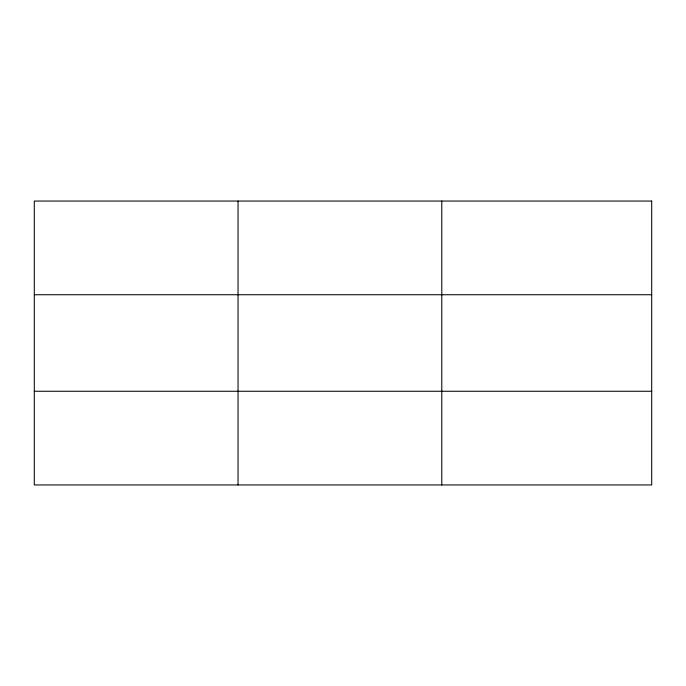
<?xml version="1.0" encoding="UTF-8"?>
<svg xmlns="http://www.w3.org/2000/svg" width="686" height="686" viewBox="0 0 686 686"><rect width="100%" height="100%" fill="white"/><g stroke="black" fill="none" stroke-linecap="round" stroke-linejoin="round"><path stroke-width="1.03" d="M238.042 484.951L238.042 201.049M441.784 484.951L441.784 201.049M34.3 294.74L651.7 294.74M34.3 391.26L651.7 391.26M651.7 201.049L651.7 484.951L34.3 484.951L34.3 201.049L651.7 201.049"/></g></svg>
